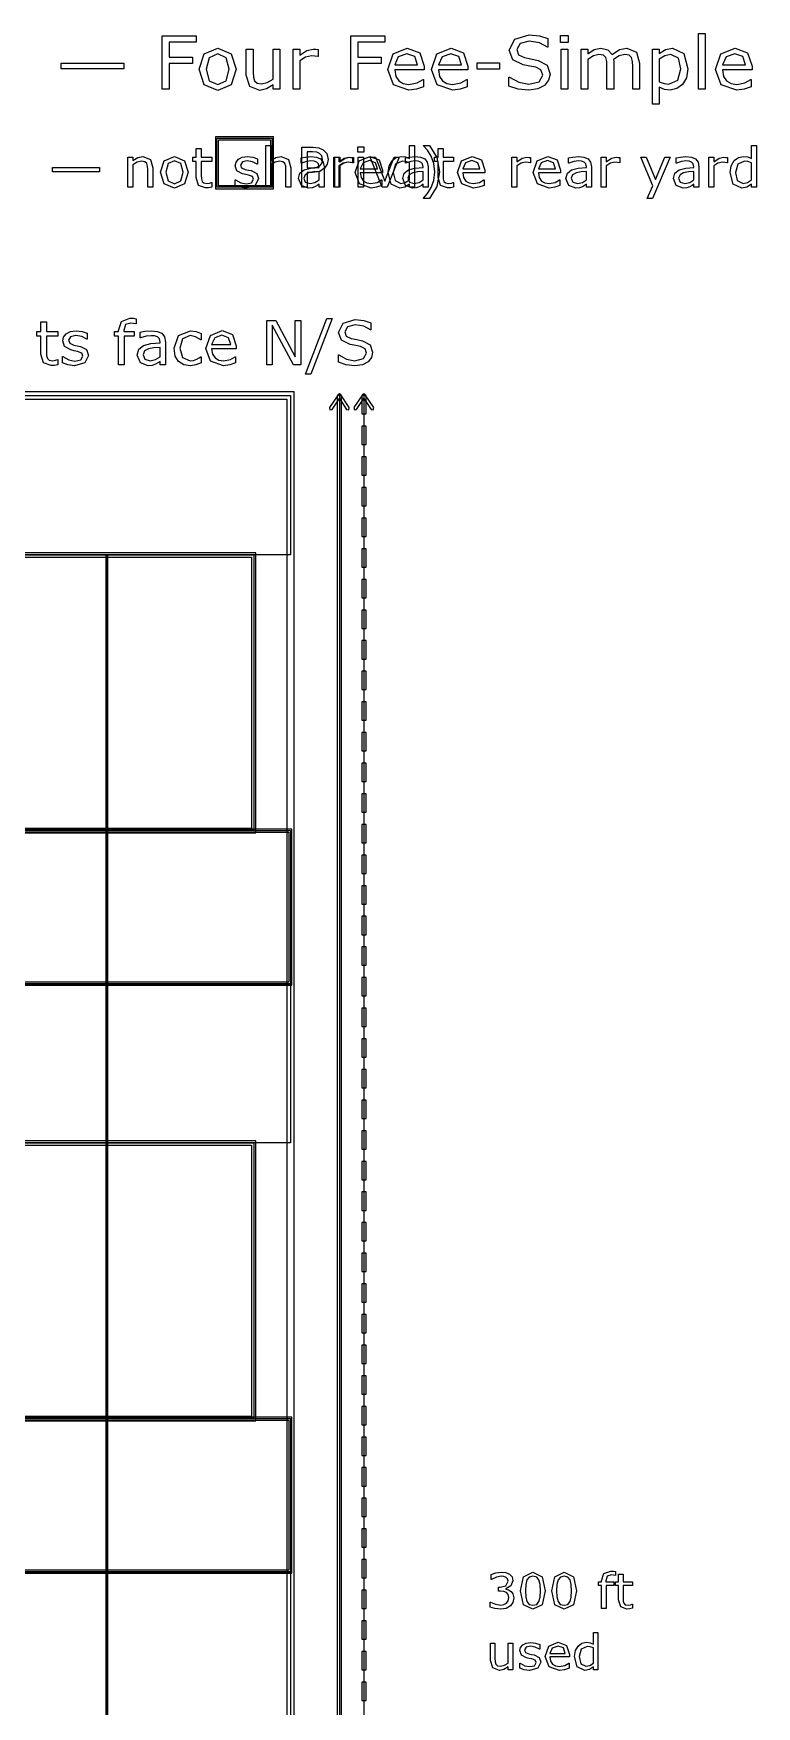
# Model space of a CAD drawing. Header units: inches. Extents: x -33163 to 19162, y -8858 to 30669.
# Drawn here: x 14971 to 16076, y 28114 to 30669 of the extents above; entities that cross this region are included whole.
import ezdxf

# ---------------------------------------------------------------- set-up
doc = ezdxf.new("R2010")
doc.units = ezdxf.units.IN
doc.layers.add('Layer 1', color=7, linetype='Continuous')

msp = doc.modelspace()

# ---------------------------------------------------------------- linework, layer by layer
at = {"layer": 'Layer 1', "color": 7}
for points in [[(15219.97349, 30655.85155), (15178.70137, 30655.85155), (15178.70137, 30632.83125), (15214.16366, 30632.83125), (15214.16366, 30623.18466), (15178.70137, 30623.18466), (15178.70137, 30583.88569), (15167.84899, 30583.88569), (15167.84899, 30665.49815), (15219.97349, 30665.49815), (15219.97349, 30655.85155)], [(15508.27553, 30655.85155), (15467.00341, 30655.85155), (15467.00341, 30632.83125), (15502.4656, 30632.83125), (15502.4656, 30623.18466), (15467.00341, 30623.18466), (15467.00341, 30583.88569), (15456.15093, 30583.88569), (15456.15093, 30665.49815), (15508.27553, 30665.49815), (15508.27553, 30655.85155)], [(15760.8412, 30607.18006), (15758.59394, 30597.7527), (15752.40038, 30589.86002), (15742.15087, 30584.37899), (15728.11947, 30582.40581), (15712.22447, 30584.05012), (15697.91896, 30588.92824), (15697.91896, 30602.52118), (15698.68601, 30602.52118), (15712.99142, 30594.5737), (15728.22871, 30591.77837), (15743.90444, 30595.56027), (15749.54993, 30605.64538), (15746.8642, 30613.64766), (15738.80709, 30617.6488), (15729.87299, 30619.45755), (15719.73316, 30621.2663), (15703.61889, 30629.10415), (15698.41194, 30643.62886), (15707.07193, 30660.4008), (15729.05085, 30666.97803), (15744.83621, 30665.33372), (15757.55214, 30661.27778), (15757.55214, 30648.45218), (15756.78508, 30648.45218), (15744.50759, 30654.97458), (15728.99634, 30657.60547), (15714.96489, 30653.988), (15709.70311, 30644.67027), (15712.334, 30636.66796), (15721.59689, 30632.22835), (15731.57239, 30630.36479), (15742.53451, 30628.11757), (15756.23701, 30620.8278), (15760.84109, 30607.18006), (15760.8412, 30607.18006)], [(15788.52035, 30655.35825), (15776.90056, 30655.35825), (15776.90056, 30666.04626), (15788.52035, 30666.04626), (15788.52035, 30655.35825)], [(15997.78588, 30583.88569), (15987.48157, 30583.88569), (15987.48157, 30669.17046), (15997.78588, 30669.17046), (15997.78588, 30583.88569)], [(15280.97738, 30614.4698), (15273.30397, 30590.84659), (15252.75006, 30582.18657), (15232.08665, 30590.84659), (15224.46797, 30614.4698), (15232.08665, 30638.09304), (15252.75006, 30646.80786), (15273.30397, 30638.09304), (15280.97738, 30614.4698), (15280.97738, 30614.4698)], [(15347.68146, 30583.88569), (15337.37715, 30583.88569), (15337.37715, 30590.68216), (15327.40165, 30584.37899), (15316.87808, 30582.18657), (15301.86006, 30588.05126), (15296.48863, 30605.37131), (15296.48863, 30645.10874), (15306.79294, 30645.10874), (15306.79294, 30610.24942), (15307.23165, 30602.24714), (15309.09524, 30596.60168), (15312.93188, 30593.09381), (15319.78325, 30591.9976), (15328.49807, 30594.08039), (15337.37733, 30599.39698), (15337.37733, 30645.10874), (15347.68163, 30645.10874), (15347.68146, 30583.88569)], [(15406.16399, 30633.87263), (15405.61581, 30633.87263), (15401.12136, 30634.63997), (15396.02401, 30634.91404), (15386.81585, 30632.77645), (15378.2655, 30627.35023), (15378.2655, 30583.88569), (15367.96116, 30583.88569), (15367.96116, 30645.10874), (15378.2655, 30645.10874), (15378.2655, 30636.06505), (15389.06314, 30643.02596), (15398.6549, 30645.10874), (15402.54641, 30644.94431), (15406.16388, 30644.45104), (15406.16399, 30633.87263)], [(15568.34754, 30613.42842), (15523.23875, 30613.42842), (15524.93786, 30603.56259), (15529.59668, 30596.71128), (15536.33838, 30592.76494), (15544.9984, 30591.4495), (15557.54989, 30593.91596), (15566.59358, 30598.84887), (15567.14176, 30598.84887), (15567.14176, 30587.61279), (15556.50855, 30583.94049), (15545.10804, 30582.46061), (15521.32036, 30590.68216), (15512.76997, 30614.14096), (15520.93665, 30637.9834), (15542.53194, 30646.80786), (15561.6059, 30639.57292), (15568.34754, 30619.01904), (15568.34754, 30613.42842)], [(15558.3173, 30621.3211), (15554.20646, 30633.87263), (15541.9838, 30638.31228), (15528.7745, 30633.43416), (15523.23875, 30621.3211), (15558.3173, 30621.3211)], [(15635.21605, 30613.42842), (15590.10719, 30613.42842), (15591.80631, 30603.56259), (15596.46519, 30596.71128), (15603.20682, 30592.76494), (15611.86692, 30591.4495), (15624.41841, 30593.91596), (15633.46213, 30598.84887), (15634.01031, 30598.84887), (15634.01031, 30587.61279), (15623.3771, 30583.94049), (15611.97655, 30582.46061), (15588.18898, 30590.68216), (15579.63852, 30614.14096), (15587.80527, 30637.9834), (15609.40049, 30646.80786), (15628.47452, 30639.57292), (15635.21616, 30619.01904), (15635.21605, 30613.42842)], [(15625.18575, 30621.3211), (15621.07501, 30633.87263), (15608.85232, 30638.31228), (15595.64305, 30633.43416), (15590.10719, 30621.3211), (15625.18575, 30621.3211)], [(15787.86264, 30583.88569), (15777.55834, 30583.88569), (15777.55834, 30645.10874), (15787.86264, 30645.10874), (15787.86264, 30583.88569)], [(15897.59279, 30583.88569), (15887.28838, 30583.88569), (15887.28838, 30618.74501), (15886.90485, 30626.36365), (15885.42501, 30632.22835), (15881.80754, 30635.79102), (15875.011, 30636.99683), (15866.35098, 30634.80441), (15857.69099, 30629.32338), (15857.96506, 30626.36365), (15858.07448, 30623.07502), (15858.07448, 30583.88569), (15847.77018, 30583.88569), (15847.77018, 30618.74501), (15847.38665, 30626.41845), (15845.9068, 30632.28315), (15842.28933, 30635.79102), (15835.49287, 30636.99683), (15826.99724, 30634.91404), (15818.55649, 30629.59745), (15818.55649, 30583.88569), (15808.25219, 30583.88569), (15808.25219, 30645.10874), (15818.55649, 30645.10874), (15818.55649, 30638.31228), (15828.14826, 30644.56064), (15838.39776, 30646.80786), (15848.97613, 30644.17697), (15855.4986, 30636.88719), (15866.89915, 30644.45104), (15877.91596, 30646.80786), (15892.76955, 30640.6691), (15897.5929, 30623.62313), (15897.59279, 30583.88569)], [(15971.31261, 30615.23714), (15969.17495, 30601.5894), (15963.14583, 30591.17546), (15954.59547, 30584.87226), (15944.23634, 30582.67988), (15935.57624, 30583.72125), (15927.73836, 30586.95505), (15927.73836, 30561.30386), (15917.43406, 30561.30386), (15917.43406, 30645.10874), (15927.73836, 30645.10874), (15927.73836, 30638.69595), (15936.94656, 30644.45104), (15947.90857, 30646.80786), (15965.11905, 30638.42191), (15971.31261, 30615.23714), (15971.31261, 30615.23714)], [(15960.6794, 30614.96307), (15956.89746, 30631.51577), (15945.27768, 30636.99679), (15936.34365, 30635.07844), (15927.73836, 30630.03589), (15927.73836, 30595.341), (15935.24744, 30592.65531), (15942.42758, 30591.94277), (15955.85605, 30597.75266), (15960.6794, 30614.9631), (15960.6794, 30614.96307)], [(16069.42294, 30613.42842), (16024.31408, 30613.42842), (16026.01316, 30603.56259), (16030.67208, 30596.71128), (16037.41371, 30592.76494), (16046.07374, 30591.4495), (16058.6253, 30593.91596), (16067.66903, 30598.84887), (16068.21717, 30598.84887), (16068.21717, 30587.61279), (16057.58399, 30583.94049), (16046.18344, 30582.46061), (16022.3958, 30590.68216), (16013.84541, 30614.14096), (16022.01216, 30637.9834), (16043.60738, 30646.80786), (16062.68131, 30639.57292), (16069.42305, 30619.01904), (16069.42294, 30613.42842)], [(16059.39264, 30621.3211), (16055.2819, 30633.87263), (16043.05921, 30638.31228), (16029.84994, 30633.43416), (16024.31408, 30621.3211), (16059.39264, 30621.3211)], [(15109.03759, 30615.23714), (15013.55812, 30615.23714), (15013.55812, 30624.0068), (15109.03759, 30624.0068), (15109.03759, 30615.23714)], [(15683.28464, 30614.63423), (15649.08306, 30614.63423), (15649.08306, 30624.5549), (15683.28464, 30624.5549), (15683.28464, 30614.63423)], [(15249.29702, 30511.38999), (15249.29702, 30431.87856), (15338.16274, 30431.87856), (15338.16274, 30511.38999), (15249.29702, 30511.38999)], [(15251.6356, 30509.05141), (15335.82416, 30509.05141), (15335.82416, 30434.21714), (15251.6356, 30434.21714), (15251.6356, 30509.05141)], [(15253.97418, 30506.71283), (15333.48558, 30506.71283), (15333.48558, 30436.55572), (15253.97418, 30436.55572), (15253.97418, 30506.71283)], [(15153.73535, 30434.21714), (15146.0071, 30434.21714), (15146.0071, 30460.36164), (15145.63761, 30466.28113), (15144.28108, 30470.63854), (15141.32128, 30473.18724), (15136.30616, 30474.05053), (15129.68781, 30472.48845), (15123.06946, 30468.50099), (15123.06946, 30434.21714), (15115.34125, 30434.21714), (15115.34125, 30480.13442), (15123.06946, 30480.13442), (15123.06946, 30475.03707), (15130.55104, 30479.72335), (15138.48487, 30481.40879), (15149.83058, 30476.92803), (15153.73581, 30464.02023), (15153.73535, 30434.21714)], [(15207.75083, 30457.15524), (15201.99577, 30439.43781), (15186.5804, 30432.94281), (15171.08276, 30439.43781), (15165.36882, 30457.15524), (15171.08276, 30474.87264), (15186.5804, 30481.40879), (15201.99577, 30474.87264), (15207.75083, 30457.15524), (15207.75083, 30457.15524)], [(15243.55565, 30434.62821), (15238.78713, 30433.68275), (15234.2242, 30433.31276), (15223.53616, 30437.09467), (15219.8776, 30449.22144), (15219.8776, 30473.63943), (15214.6569, 30473.63943), (15214.6569, 30480.13442), (15219.8776, 30480.13442), (15219.8776, 30493.33001), (15227.60585, 30493.33001), (15227.60585, 30480.13442), (15243.55565, 30480.13442), (15243.55565, 30473.63943), (15227.60585, 30473.63943), (15227.60585, 30452.7156), (15227.7705, 30447.04274), (15228.92154, 30443.26083), (15231.38797, 30440.83549), (15236.23865, 30440.09559), (15240.18502, 30440.62997), (15243.14482, 30441.57547), (15243.55547, 30441.57547), (15243.55565, 30434.62821)], [(15315.28859, 30447.45381), (15310.06789, 30437.13579), (15295.88576, 30433.10725), (15286.51324, 30434.29934), (15279.40154, 30436.97135), (15279.40154, 30445.64509), (15279.81314, 30445.64509), (15287.95239, 30441.24656), (15296.54393, 30439.64336), (15304.51884, 30441.28764), (15307.39641, 30446.46723), (15305.83433, 30450.57801), (15299.83253, 30452.96223), (15295.51627, 30453.82556), (15290.70667, 30454.89437), (15282.11513, 30459.58065), (15279.60752, 30467.22666), (15280.75857, 30472.57069), (15284.33499, 30477.05141), (15290.17225, 30480.09338), (15298.14716, 30481.24439), (15306.45088, 30480.2167), (15313.48034, 30477.79135), (15313.48034, 30469.52869), (15313.06969, 30469.52869), (15305.87587, 30473.18727), (15297.57205, 30474.70827), (15290.41941, 30473.06396), (15287.50066, 30468.25436), (15289.26837, 30463.97915), (15294.85902, 30461.63601), (15299.62747, 30460.64943), (15304.06712, 30459.74505), (15312.3709, 30455.51096), (15315.28955, 30447.45388), (15315.28859, 30447.45381)], [(15364.74115, 30434.21714), (15357.01294, 30434.21714), (15357.01294, 30460.36164), (15356.64344, 30466.28113), (15355.28688, 30470.63854), (15352.32708, 30473.18724), (15347.31196, 30474.05053), (15340.69361, 30472.48845), (15334.0753, 30468.50099), (15334.0753, 30434.21714), (15326.34705, 30434.21714), (15326.34705, 30498.18073), (15334.0753, 30498.18073), (15334.0753, 30475.03707), (15341.55684, 30479.72335), (15349.49067, 30481.40879), (15360.83638, 30476.92803), (15364.74161, 30464.02023), (15364.74115, 30434.21714)], [(15415.3036, 30434.21714), (15407.61643, 30434.21714), (15407.61643, 30439.10894), (15404.82117, 30437.13579), (15401.45027, 30435.1626), (15397.01073, 30433.60052), (15391.13228, 30432.94281), (15380.60874, 30437.05359), (15376.29238, 30447.53604), (15378.51224, 30455.96311), (15384.92497, 30461.0605), (15394.99635, 30463.56804), (15407.61643, 30464.55465), (15407.61643, 30465.74675), (15406.67097, 30470.10419), (15404.04008, 30472.81728), (15400.09381, 30474.09161), (15395.28421, 30474.42052), (15388.50139, 30473.59838), (15380.77318, 30471.29632), (15380.36253, 30471.29632), (15380.36253, 30479.14792), (15386.89865, 30480.50445), (15395.32572, 30481.24439), (15403.75282, 30480.42225), (15410.00119, 30477.70912), (15413.94749, 30472.81732), (15415.30405, 30465.37683), (15415.3036, 30434.21714)], [(15421.50172, 30476.92803), (15420.06295, 30469.36422), (15416.11665, 30463.36249), (15408.635, 30458.59401), (15397.74148, 30457.03192), (15389.60213, 30457.03192), (15389.60213, 30434.21714), (15381.46288, 30434.21714), (15381.46288, 30495.42648), (15398.07038, 30495.42648), (15407.40183, 30494.48102), (15414.18454, 30491.60349), (15419.56968, 30485.7662), (15421.50172, 30476.92803), (15421.50172, 30476.92803)], [(15413.03357, 30476.72251), (15411.9236, 30482.23097), (15408.55277, 30486.05399), (15404.03092, 30487.86271), (15397.65924, 30488.43818), (15389.60213, 30488.43818), (15389.60213, 30463.97911), (15396.46715, 30463.97911), (15404.48311, 30464.8424), (15409.4983, 30467.67885), (15412.21143, 30471.83071), (15413.03367, 30476.72254), (15413.03357, 30476.72251)], [(15458.83666, 30471.70736), (15458.42597, 30471.70736), (15455.05507, 30472.28283), (15451.23208, 30472.48834), (15444.32601, 30470.88514), (15437.91318, 30466.81549), (15437.91318, 30434.21714), (15430.18493, 30434.21714), (15430.18493, 30480.13442), (15437.91318, 30480.13442), (15437.91318, 30473.35167), (15446.01145, 30478.57234), (15453.20527, 30480.13442), (15456.12392, 30480.01114), (15458.83701, 30479.64119), (15458.83666, 30471.70736)], [(15460.26626, 30471.70739), (15459.85562, 30471.70739), (15456.48478, 30472.28286), (15452.66169, 30472.48838), (15445.75562, 30470.88518), (15439.34289, 30466.81552), (15439.34289, 30434.21714), (15431.61454, 30434.21714), (15431.61454, 30480.13442), (15439.34289, 30480.13442), (15439.34289, 30473.35167), (15447.44106, 30478.57234), (15454.63488, 30480.13442), (15457.55352, 30480.01114), (15460.26662, 30479.64119), (15460.26626, 30471.70739)], [(15504.54842, 30456.37418), (15470.71676, 30456.37418), (15471.99109, 30448.97481), (15475.48531, 30443.83634), (15480.54147, 30440.87657), (15487.03654, 30439.89), (15496.45022, 30441.73983), (15503.2329, 30445.43954), (15503.64359, 30445.43954), (15503.64359, 30437.01247), (15495.66867, 30434.25826), (15487.11828, 30433.14833), (15469.27754, 30439.31449), (15462.8647, 30456.90857), (15468.98978, 30474.79044), (15485.18625, 30481.40879), (15499.49166, 30475.98257), (15504.54793, 30460.56719), (15504.54842, 30456.37418)], [(15475.84611, 30487.82159), (15467.13129, 30487.82159), (15467.13129, 30495.83759), (15475.84611, 30495.83759), (15475.84611, 30487.82159)], [(15475.35284, 30434.21714), (15467.62452, 30434.21714), (15467.62452, 30480.13442), (15475.35284, 30480.13442), (15475.35284, 30434.21714)], [(15530.35493, 30480.13442), (15511.7742, 30434.21714), (15504.00484, 30434.21714), (15485.5475, 30480.13442), (15493.93346, 30480.13442), (15508.15673, 30443.5897), (15522.25673, 30480.13442), (15530.35493, 30480.13442)], [(15553.50771, 30434.21714), (15545.77939, 30434.21714), (15545.77939, 30439.02674), (15538.83224, 30434.54601), (15530.98064, 30432.94281), (15517.90837, 30439.27337), (15513.09877, 30456.82637), (15514.74309, 30467.22663), (15519.26494, 30474.99599), (15525.76001, 30479.76447), (15533.48822, 30481.40879), (15539.90105, 30480.62769), (15545.77939, 30478.28455), (15545.77939, 30498.18069), (15553.50771, 30498.18069), (15553.50771, 30434.21714)], [(15574.50451, 30434.21714), (15566.81745, 30434.21714), (15566.81745, 30439.10894), (15564.02212, 30437.13579), (15560.65129, 30435.1626), (15556.21164, 30433.60052), (15550.33323, 30432.94281), (15539.80966, 30437.05359), (15535.49333, 30447.53604), (15537.71319, 30455.96311), (15544.12602, 30461.0605), (15554.19741, 30463.56804), (15566.81745, 30464.55465), (15566.81745, 30465.74675), (15565.87192, 30470.10419), (15563.24103, 30472.81728), (15559.29472, 30474.09161), (15554.48512, 30474.42052), (15547.70234, 30473.59838), (15539.97413, 30471.29632), (15539.56253, 30471.29632), (15539.56253, 30479.14792), (15546.09864, 30480.50445), (15554.52575, 30481.24439), (15562.95282, 30480.42225), (15569.20121, 30477.70912), (15573.14759, 30472.81732), (15574.50405, 30465.37683), (15574.50451, 30434.21714)], [(15591.90226, 30457.73075), (15587.87365, 30435.49147), (15576.56909, 30417.28077), (15567.15541, 30417.28077), (15567.15541, 30417.69187), (15573.48601, 30424.6391), (15579.11778, 30433.76499), (15583.14629, 30444.86407), (15584.66729, 30457.73078), (15583.14629, 30470.55638), (15579.11778, 30481.69658), (15573.48601, 30490.82247), (15567.15541, 30497.76969), (15567.15541, 30498.1808), (15576.56909, 30498.1808), (15587.87365, 30479.9701), (15591.90226, 30457.73082), (15591.90226, 30457.73075)], [(15613.22797, 30434.62821), (15608.45952, 30433.68275), (15603.89653, 30433.31276), (15593.20859, 30437.09467), (15589.54996, 30449.22144), (15589.54996, 30473.63943), (15584.32933, 30473.63943), (15584.32933, 30480.13442), (15589.54996, 30480.13442), (15589.54996, 30493.33001), (15597.27828, 30493.33001), (15597.27828, 30480.13442), (15613.22797, 30480.13442), (15613.22797, 30473.63943), (15597.27828, 30473.63943), (15597.27828, 30452.7156), (15597.44289, 30447.04274), (15598.59394, 30443.26083), (15601.0604, 30440.83549), (15605.91115, 30440.09559), (15609.85745, 30440.62997), (15612.81722, 30441.57547), (15613.2279, 30441.57547), (15613.22797, 30434.62821)], [(15660.99516, 30456.37418), (15627.16353, 30456.37418), (15628.43786, 30448.97481), (15631.93205, 30443.83634), (15636.98825, 30440.87657), (15643.48328, 30439.89), (15652.89696, 30441.73983), (15659.67968, 30445.43954), (15660.09032, 30445.43954), (15660.09032, 30437.01247), (15652.11541, 30434.25826), (15643.56506, 30433.14833), (15625.72427, 30439.31449), (15619.31144, 30456.90857), (15625.43655, 30474.79044), (15641.63292, 30481.40879), (15655.93843, 30475.98257), (15660.9947, 30460.56719), (15660.99516, 30456.37418)], [(15730.96044, 30471.70736), (15730.54979, 30471.70736), (15727.17889, 30472.28283), (15723.35586, 30472.48834), (15716.44979, 30470.88514), (15710.03696, 30466.81549), (15710.03696, 30434.21714), (15702.30875, 30434.21714), (15702.30875, 30480.13442), (15710.03696, 30480.13442), (15710.03696, 30473.35167), (15718.13527, 30478.57234), (15725.32905, 30480.13442), (15728.2477, 30480.01114), (15730.96083, 30479.64119), (15730.96044, 30471.70736)], [(15776.6722, 30456.37418), (15742.84058, 30456.37418), (15744.11491, 30448.97481), (15747.60909, 30443.83634), (15752.66529, 30440.87657), (15759.16033, 30439.89), (15768.57401, 30441.73983), (15775.35672, 30445.43954), (15775.76737, 30445.43954), (15775.76737, 30437.01247), (15767.79245, 30434.25826), (15759.2421, 30433.14833), (15741.40132, 30439.31449), (15734.98848, 30456.90857), (15741.11356, 30474.79044), (15757.31007, 30481.40879), (15771.61548, 30475.98257), (15776.67174, 30460.56719), (15776.6722, 30456.37418)], [(15824.06933, 30434.21714), (15816.38228, 30434.21714), (15816.38228, 30439.10894), (15813.58691, 30437.13579), (15810.21611, 30435.1626), (15805.77647, 30433.60052), (15799.89806, 30432.94281), (15789.37448, 30437.05359), (15785.05812, 30447.53604), (15787.27801, 30455.96311), (15793.69085, 30461.0605), (15803.7622, 30463.56804), (15816.38228, 30464.55465), (15816.38228, 30465.74675), (15815.43675, 30470.10419), (15812.80585, 30472.81728), (15808.85955, 30474.09161), (15804.04995, 30474.42052), (15797.26716, 30473.59838), (15789.53892, 30471.29632), (15789.12827, 30471.29632), (15789.12827, 30479.14792), (15795.66439, 30480.50445), (15804.09149, 30481.24439), (15812.51856, 30480.42225), (15818.76696, 30477.70912), (15822.71323, 30472.81732), (15824.06979, 30465.37683), (15824.06933, 30434.21714)], [(15867.6024, 30471.70736), (15867.19175, 30471.70736), (15863.82091, 30472.28283), (15859.99782, 30472.48834), (15853.09175, 30470.88514), (15846.67902, 30466.81549), (15846.67902, 30434.21714), (15838.95071, 30434.21714), (15838.95071, 30480.13442), (15846.67902, 30480.13442), (15846.67902, 30473.35167), (15854.77722, 30478.57234), (15861.97101, 30480.13442), (15864.88966, 30480.01114), (15867.60278, 30479.64119), (15867.6024, 30471.70736)], [(15944.18603, 30480.13442), (15917.38385, 30417.28077), (15909.12119, 30417.28077), (15917.67157, 30436.43696), (15899.37871, 30480.13442), (15907.76466, 30480.13442), (15921.86455, 30446.09728), (15936.08783, 30480.13442), (15944.18603, 30480.13442)], [(15988.33571, 30434.21714), (15980.64855, 30434.21714), (15980.64855, 30439.10894), (15977.85329, 30437.13579), (15974.48238, 30435.1626), (15970.04274, 30433.60052), (15964.16443, 30432.94281), (15953.64086, 30437.05359), (15949.32449, 30447.53604), (15951.54439, 30455.96311), (15957.95712, 30461.0605), (15968.0285, 30463.56804), (15980.64855, 30464.55465), (15980.64855, 30465.74675), (15979.70312, 30470.10419), (15977.07223, 30472.81728), (15973.12582, 30474.09161), (15968.31622, 30474.42052), (15961.53354, 30473.59838), (15953.80522, 30471.29632), (15953.39458, 30471.29632), (15953.39458, 30479.14792), (15959.93069, 30480.50445), (15968.35776, 30481.24439), (15976.78487, 30480.42225), (15983.03323, 30477.70912), (15986.97953, 30472.81732), (15988.3361, 30465.37683), (15988.33571, 30434.21714)], [(16031.86877, 30471.70736), (16031.45812, 30471.70736), (16028.08729, 30472.28283), (16024.2643, 30472.48834), (16017.35823, 30470.88514), (16010.9454, 30466.81549), (16010.9454, 30434.21714), (16003.21715, 30434.21714), (16003.21715, 30480.13442), (16010.9454, 30480.13442), (16010.9454, 30473.35167), (16019.04367, 30478.57234), (16026.23749, 30480.13442), (16029.15614, 30480.01114), (16031.86923, 30479.64119), (16031.86877, 30471.70736)], [(16076.38844, 30434.21714), (16068.6602, 30434.21714), (16068.6602, 30439.02674), (16061.71298, 30434.54601), (16053.86134, 30432.94281), (16040.78911, 30439.27337), (16035.97951, 30456.82637), (16037.62379, 30467.22663), (16042.14567, 30474.99599), (16048.64071, 30479.76447), (16056.36895, 30481.40879), (16062.78179, 30480.62769), (16068.6602, 30478.28455), (16068.6602, 30498.18069), (16076.38844, 30498.18069), (16076.38844, 30434.21714)], [(15071.84878, 30457.73075), (15000.23922, 30457.73075), (15000.23922, 30464.30798), (15071.84878, 30464.30798), (15071.84878, 30457.73075)], [(15199.77591, 30457.15524), (15196.2818, 30470.39191), (15186.5804, 30474.74932), (15176.79673, 30470.39191), (15173.3437, 30457.15524), (15176.83792, 30444.04189), (15186.5804, 30439.60225), (15196.24064, 30444.00077), (15199.77591, 30457.15524), (15199.77591, 30457.15524)], [(15407.61643, 30445.52174), (15407.61643, 30458.30625), (15399.27156, 30457.68963), (15391.70779, 30456.4975), (15386.32268, 30453.53774), (15384.2673, 30448.07043), (15386.65152, 30442.10979), (15393.92765, 30440.13663), (15401.36814, 30441.69872), (15407.61643, 30445.52174), (15407.61643, 30445.52174)], [(15497.02569, 30462.29371), (15493.94261, 30471.70736), (15484.7756, 30475.03707), (15474.86869, 30471.37849), (15470.71676, 30462.29371), (15497.02569, 30462.29371)], [(15545.77939, 30445.52174), (15545.77939, 30471.87179), (15540.1888, 30473.80386), (15534.80363, 30474.33825), (15524.69119, 30469.8164), (15521.07369, 30456.99081), (15523.86902, 30444.53516), (15532.83055, 30440.3011), (15539.48994, 30441.73987), (15545.77939, 30445.52177), (15545.77939, 30445.52174)], [(15566.81745, 30445.52174), (15566.81745, 30458.30625), (15558.47258, 30457.68963), (15550.9087, 30456.4975), (15545.52363, 30453.53774), (15543.46821, 30448.07043), (15545.85254, 30442.10979), (15553.12856, 30440.13663), (15560.56905, 30441.69872), (15566.81745, 30445.52174), (15566.81745, 30445.52174)], [(15653.47247, 30462.29371), (15650.38939, 30471.70736), (15641.22238, 30475.03707), (15631.31543, 30471.37849), (15627.16353, 30462.29371), (15653.47247, 30462.29371)], [(15769.14948, 30462.29371), (15766.06643, 30471.70736), (15756.89939, 30475.03707), (15746.99247, 30471.37849), (15742.84058, 30462.29371), (15769.14948, 30462.29371)], [(15816.38228, 30445.52174), (15816.38228, 30458.30625), (15808.03741, 30457.68963), (15800.47353, 30456.4975), (15795.08846, 30453.53774), (15793.03304, 30448.07043), (15795.41736, 30442.10979), (15802.69339, 30440.13663), (15810.13388, 30441.69872), (15816.38228, 30445.52174), (15816.38228, 30445.52174)], [(15980.64855, 30445.52174), (15980.64855, 30458.30625), (15972.30368, 30457.68963), (15964.7399, 30456.4975), (15959.35483, 30453.53774), (15957.29941, 30448.07043), (15959.68363, 30442.10979), (15966.95969, 30440.13663), (15974.40018, 30441.69872), (15980.64855, 30445.52174), (15980.64855, 30445.52174)], [(16068.6602, 30445.52174), (16068.6602, 30471.87179), (16063.0695, 30473.80386), (16057.68444, 30474.33825), (16047.5719, 30469.8164), (16043.95443, 30456.99081), (16046.74976, 30444.53516), (16055.71125, 30440.3011), (16062.37065, 30441.73987), (16068.6602, 30445.52177), (16068.6602, 30445.52174)], [(15008.59773, 30163.39968), (15003.29946, 30162.34915), (14998.22954, 30161.93801), (14986.3539, 30166.14014), (14982.2888, 30179.61432), (14982.2888, 30206.7454), (14976.48813, 30206.7454), (14976.48813, 30213.9621), (14982.2888, 30213.9621), (14982.2888, 30228.62385), (14990.87578, 30228.62385), (14990.87578, 30213.9621), (15008.59773, 30213.9621), (15008.59773, 30206.7454), (14990.87578, 30206.7454), (14990.87578, 30183.49671), (14991.05817, 30177.19354), (14992.3371, 30172.99141), (14995.07763, 30170.2966), (15000.46726, 30169.47442), (15004.8521, 30170.06824), (15008.14077, 30171.11877), (15008.59727, 30171.11877), (15008.59773, 30163.39968)], [(15128.03848, 30225.70067), (15127.58197, 30225.70067), (15123.88227, 30226.52281), (15119.86292, 30226.97956), (15111.82405, 30224.51311), (15109.35759, 30215.69781), (15109.35759, 30213.96213), (15124.84144, 30213.96213), (15124.84144, 30206.74547), (15109.63166, 30206.74547), (15109.63166, 30162.9429), (15101.04472, 30162.9429), (15101.04472, 30206.74543), (15095.24395, 30206.74543), (15095.24395, 30213.96213), (15101.04472, 30213.96213), (15101.04472, 30215.65209), (15105.5666, 30229.58302), (15118.62964, 30234.4703), (15123.79098, 30234.19619), (15128.03876, 30233.55676), (15128.03848, 30225.70067)], [(15379.57189, 30162.9429), (15368.38146, 30162.9429), (15336.13471, 30223.78229), (15336.13471, 30162.9429), (15327.68481, 30162.9429), (15327.68481, 30230.9533), (15341.70716, 30230.9533), (15371.12199, 30175.41223), (15371.12199, 30230.9533), (15379.57189, 30230.9533), (15379.57189, 30162.9429)], [(15427.80492, 30234.01355), (15395.05575, 30149.05765), (15387.15391, 30149.05765), (15419.76604, 30234.01355), (15427.80492, 30234.01355)], [(15489.5578, 30182.35485), (15487.68506, 30174.49873), (15482.52385, 30167.92149), (15473.98255, 30163.35397), (15462.28969, 30161.70965), (15449.04394, 30163.07993), (15437.12265, 30167.14503), (15437.12265, 30178.47247), (15437.76246, 30178.47247), (15449.68365, 30171.84956), (15462.38144, 30169.52013), (15475.44451, 30172.67173), (15480.14907, 30181.07596), (15477.91097, 30187.74455), (15471.19674, 30191.07883), (15463.75165, 30192.58611), (15455.30174, 30194.09339), (15441.8732, 30200.62495), (15437.53414, 30212.72888), (15444.75077, 30226.70549), (15463.06654, 30232.18652), (15476.22101, 30230.81627), (15486.81766, 30227.43631), (15486.81766, 30216.7483), (15486.17781, 30216.7483), (15475.94655, 30222.18365), (15463.02055, 30224.37607), (15451.32768, 30221.36151), (15446.94287, 30213.5967), (15449.13522, 30206.92811), (15456.85438, 30203.22844), (15465.16725, 30201.67548), (15474.30227, 30199.80281), (15485.72103, 30193.728), (15489.5578, 30182.35485), (15489.5578, 30182.35485)], [(15055.4149, 30177.65033), (15049.61413, 30166.18586), (15033.85617, 30161.70969), (15023.44223, 30163.03426), (15015.54039, 30166.00314), (15015.54039, 30175.64062), (15015.9969, 30175.64062), (15025.04059, 30170.75338), (15034.58664, 30168.97203), (15043.44769, 30170.79906), (15046.64496, 30176.55412), (15044.90929, 30181.12164), (15038.2407, 30183.77081), (15033.44478, 30184.72999), (15028.10087, 30185.91756), (15018.55471, 30191.12451), (15015.76854, 30199.6201), (15017.04736, 30205.5579), (15021.02117, 30210.5365), (15027.50705, 30213.91645), (15036.36799, 30215.19538), (15045.5944, 30214.05349), (15053.40484, 30211.35864), (15053.40484, 30202.17795), (15052.94837, 30202.17795), (15044.95511, 30206.24301), (15035.72881, 30207.933), (15027.78133, 30206.10601), (15024.53837, 30200.76199), (15026.5024, 30196.01178), (15032.71421, 30193.40829), (15038.01255, 30192.31208), (15042.94544, 30191.30722), (15052.17188, 30186.6027), (15055.4148, 30177.65033), (15055.4149, 30177.65033)], [(15173.11994, 30162.9429), (15164.57864, 30162.9429), (15164.57864, 30168.37824), (15161.47275, 30166.18586), (15157.72737, 30163.99343), (15152.79441, 30162.25776), (15146.26286, 30161.52694), (15134.57, 30166.09443), (15129.77415, 30177.74161), (15132.24061, 30187.10505), (15139.36595, 30192.76876), (15150.55638, 30195.55496), (15164.57864, 30196.65117), (15164.57864, 30197.97574), (15163.52807, 30202.8173), (15160.60486, 30205.83187), (15156.22001, 30207.24783), (15150.87613, 30207.61318), (15143.33965, 30206.69965), (15134.75271, 30204.14184), (15134.29621, 30204.14184), (15134.29621, 30212.86581), (15141.55858, 30214.3731), (15150.92206, 30215.19524), (15160.28539, 30214.2817), (15167.22806, 30211.26714), (15171.61287, 30205.8318), (15173.12022, 30197.56457), (15173.11994, 30162.9429)], [(15227.38209, 30166.14018), (15219.20618, 30162.9429), (15211.03034, 30161.80101), (15200.89047, 30163.39965), (15192.98864, 30168.33256), (15187.82733, 30176.64547), (15186.00033, 30188.38402), (15192.8516, 30208.02432), (15211.03034, 30215.14966), (15219.61729, 30213.91645), (15227.38209, 30210.90189), (15227.38209, 30201.35577), (15226.92559, 30201.35577), (15218.79543, 30206.06029), (15210.66523, 30207.70461), (15199.10944, 30202.77169), (15194.90731, 30188.38402), (15199.01805, 30174.17901), (15210.66523, 30169.24606), (15215.96351, 30169.93117), (15220.8051, 30171.71252), (15224.32213, 30173.72223), (15226.92559, 30175.5949), (15227.38209, 30175.5949), (15227.38209, 30166.14018)], [(15281.09606, 30187.56184), (15243.50541, 30187.56184), (15244.92137, 30179.34029), (15248.80379, 30173.63091), (15254.42177, 30170.34227), (15261.6385, 30169.24606), (15272.09809, 30171.30145), (15279.63446, 30175.41223), (15280.09096, 30175.41223), (15280.09096, 30166.04882), (15271.23002, 30162.98858), (15261.72954, 30161.75533), (15241.90648, 30168.60664), (15234.78114, 30188.15562), (15241.58677, 30208.02432), (15259.5828, 30215.37806), (15275.47779, 30209.34893), (15281.09578, 30192.22072), (15281.09606, 30187.56184)], [(15272.73755, 30194.13907), (15269.31191, 30204.59869), (15259.12633, 30208.2984), (15248.11857, 30204.2333), (15243.50541, 30194.13907), (15272.73755, 30194.13907)], [(15164.57864, 30175.50358), (15164.57864, 30189.70858), (15155.30659, 30189.02348), (15146.90232, 30187.69887), (15140.91884, 30184.41028), (15138.63509, 30178.33547), (15141.28423, 30171.71256), (15149.36878, 30169.52013), (15157.63597, 30171.25581), (15164.57864, 30175.50358), (15164.57864, 30175.50358)], [(13268.52736, 30116.17148), (15363.88701, 30116.17148), (15363.88701, 29872.96009), (13268.52736, 29872.96009), (13268.52736, 30116.17148)], [(15436.67502, 30117.54173), (15423.57539, 30097.88314), (15424.26947, 30094.4849), (15427.66771, 30095.16092), (15438.72128, 30111.73187), (15449.77469, 30095.16089), (15453.17292, 30094.48483), (15453.86701, 30097.88307), (15440.76734, 30117.54169), (15438.72111, 30118.63967), (15436.67484, 30117.54169), (15436.67502, 30117.54173)], [(15438.72128, 30116.17148), (15438.72128, 25897.38932)], [(15474.09215, 30117.54173), (15460.99252, 30097.88314), (15461.68661, 30094.4849), (15465.08484, 30095.16092), (15476.13842, 30111.73187), (15487.19182, 30095.16089), (15490.59006, 30094.48483), (15491.28414, 30097.88307), (15478.18447, 30117.54169), (15476.13824, 30118.63967), (15474.09198, 30117.54169), (15474.09215, 30117.54173)], [(15472.86806, 30116.17148), (15472.86806, 30088.10863), (15479.40878, 30088.10863), (15479.40878, 30116.17148), (15472.86806, 30116.17148)], [(15476.13842, 30116.17148), (15476.13842, 26524.12636)], [(15472.86806, 30069.40006), (15472.86806, 30041.33721), (15479.40878, 30041.33721), (15479.40878, 30069.40006), (15472.86806, 30069.40006)], [(15472.86806, 30022.62864), (15472.86806, 29994.56578), (15479.40878, 29994.56578), (15479.40878, 30022.62864), (15472.86806, 30022.62864)], [(15472.86806, 29975.85722), (15472.86806, 29947.79436), (15479.40878, 29947.79436), (15479.40878, 29975.85722), (15472.86806, 29975.85722)], [(15472.86806, 29929.0858), (15472.86806, 29901.02294), (15479.40878, 29901.02294), (15479.40878, 29929.0858), (15472.86806, 29929.0858)], [(15083.25849, 29872.96009), (15083.25849, 26757.98346)], [(15472.86806, 29882.31437), (15472.86806, 29854.25152), (15479.40878, 29854.25152), (15479.40878, 29882.31437), (15472.86806, 29882.31437)], [(15472.86806, 29835.54295), (15472.86806, 29807.4801), (15479.40878, 29807.4801), (15479.40878, 29835.54295), (15472.86806, 29835.54295)], [(15472.86806, 29788.77153), (15472.86806, 29760.70868), (15479.40878, 29760.70868), (15479.40878, 29788.77153), (15472.86806, 29788.77153)], [(15472.86806, 29742.00011), (15472.86806, 29713.93726), (15479.40878, 29713.93726), (15479.40878, 29742.00011), (15472.86806, 29742.00011)], [(15472.86806, 29695.22869), (15472.86806, 29667.16584), (15479.40878, 29667.16584), (15479.40878, 29695.22869), (15472.86806, 29695.22869)], [(15472.86806, 29648.45727), (15472.86806, 29620.39442), (15479.40878, 29620.39442), (15479.40878, 29648.45727), (15472.86806, 29648.45727)], [(15472.86806, 29601.68585), (15472.86806, 29573.623), (15479.40878, 29573.623), (15479.40878, 29601.68585), (15472.86806, 29601.68585)], [(15472.86806, 29554.91443), (15472.86806, 29526.85158), (15479.40878, 29526.85158), (15479.40878, 29554.91443), (15472.86806, 29554.91443)], [(15472.86806, 29508.14301), (15472.86806, 29480.08015), (15479.40878, 29480.08015), (15479.40878, 29508.14301), (15472.86806, 29508.14301)], [(15472.86806, 29461.37159), (15472.86806, 29433.30873), (15479.40878, 29433.30873), (15479.40878, 29461.37159), (15472.86806, 29461.37159)], [(13266.18878, 29454.35588), (13266.18878, 29215.82162), (15366.22559, 29215.82162), (15366.22559, 29454.35588), (13266.18878, 29454.35588)], [(15472.86806, 29414.60017), (15472.86806, 29386.53731), (15479.40878, 29386.53731), (15479.40878, 29414.60017), (15472.86806, 29414.60017)], [(15472.86806, 29367.82874), (15472.86806, 29339.76589), (15479.40878, 29339.76589), (15479.40878, 29367.82874), (15472.86806, 29367.82874)], [(15472.86806, 29321.05732), (15472.86806, 29292.99447), (15479.40878, 29292.99447), (15479.40878, 29321.05732), (15472.86806, 29321.05732)], [(15472.86806, 29274.2859), (15472.86806, 29246.22305), (15479.40878, 29246.22305), (15479.40878, 29274.2859), (15472.86806, 29274.2859)], [(15472.86806, 29227.51448), (15472.86806, 29199.45163), (15479.40878, 29199.45163), (15479.40878, 29227.51448), (15472.86806, 29227.51448)], [(13268.52736, 29218.1602), (15363.88701, 29218.1602), (15363.88701, 28974.94881), (13268.52736, 28974.94881), (13268.52736, 29218.1602)], [(15472.86806, 29180.74306), (15472.86806, 29152.68021), (15479.40878, 29152.68021), (15479.40878, 29180.74306), (15472.86806, 29180.74306)], [(15472.86806, 29133.97164), (15472.86806, 29105.90879), (15479.40878, 29105.90879), (15479.40878, 29133.97164), (15472.86806, 29133.97164)], [(15472.86806, 29087.20022), (15472.86806, 29059.13737), (15479.40878, 29059.13737), (15479.40878, 29087.20022), (15472.86806, 29087.20022)], [(15472.86806, 29040.4288), (15472.86806, 29012.36595), (15479.40878, 29012.36595), (15479.40878, 29040.4288), (15472.86806, 29040.4288)], [(13321.3827, 28978.21917), (13321.3827, 28550.73567), (15311.03166, 28550.73567), (15311.03166, 28978.21917), (13321.3827, 28978.21917)], [(15472.86806, 28993.65738), (15472.86806, 28965.59452), (15479.40878, 28965.59452), (15479.40878, 28993.65738), (15472.86806, 28993.65738)], [(15472.86806, 28946.88596), (15472.86806, 28918.8231), (15479.40878, 28918.8231), (15479.40878, 28946.88596), (15472.86806, 28946.88596)], [(15472.86806, 28900.11454), (15472.86806, 28872.05168), (15479.40878, 28872.05168), (15479.40878, 28900.11454), (15472.86806, 28900.11454)], [(15472.86806, 28853.34311), (15472.86806, 28825.28026), (15479.40878, 28825.28026), (15479.40878, 28853.34311), (15472.86806, 28853.34311)], [(15472.86806, 28806.57169), (15472.86806, 28778.50884), (15479.40878, 28778.50884), (15479.40878, 28806.57169), (15472.86806, 28806.57169)], [(15472.86806, 28759.80027), (15472.86806, 28731.73742), (15479.40878, 28731.73742), (15479.40878, 28759.80027), (15472.86806, 28759.80027)], [(15472.86806, 28713.02885), (15472.86806, 28684.966), (15479.40878, 28684.966), (15479.40878, 28713.02885), (15472.86806, 28713.02885)], [(15472.86806, 28666.25743), (15472.86806, 28638.19458), (15479.40878, 28638.19458), (15479.40878, 28666.25743), (15472.86806, 28666.25743)], [(15472.86806, 28619.48601), (15472.86806, 28591.42316), (15479.40878, 28591.42316), (15479.40878, 28619.48601), (15472.86806, 28619.48601)], [(15472.86806, 28572.71459), (15472.86806, 28544.65174), (15479.40878, 28544.65174), (15479.40878, 28572.71459), (15472.86806, 28572.71459)], [(13266.18878, 28556.3446), (13266.18878, 28317.81034), (15366.22559, 28317.81034), (15366.22559, 28556.3446), (13266.18878, 28556.3446)], [(15472.86806, 28525.94317), (15472.86806, 28497.88032), (15479.40878, 28497.88032), (15479.40878, 28525.94317), (15472.86806, 28525.94317)], [(15472.86806, 28479.17175), (15472.86806, 28451.1089), (15479.40878, 28451.1089), (15479.40878, 28479.17175), (15472.86806, 28479.17175)], [(15472.86806, 28432.40033), (15472.86806, 28404.33747), (15479.40878, 28404.33747), (15479.40878, 28432.40033), (15472.86806, 28432.40033)], [(15472.86806, 28385.62891), (15472.86806, 28357.56605), (15479.40878, 28357.56605), (15479.40878, 28385.62891), (15472.86806, 28385.62891)], [(15472.86806, 28338.85749), (15472.86806, 28310.79463), (15479.40878, 28310.79463), (15479.40878, 28338.85749), (15472.86806, 28338.85749)], [(13268.52736, 28320.14892), (15363.88701, 28320.14892), (15363.88701, 28076.93753), (13268.52736, 28076.93753), (13268.52736, 28320.14892)], [(15701.15283, 28290.22251), (15704.03948, 28286.27621), (15705.17217, 28280.13748), (15703.8202, 28273.30445), (15700.02002, 28267.89644), (15693.55246, 28264.09625), (15685.44054, 28262.89051), (15676.52469, 28263.98662), (15669.32628, 28266.3252), (15669.32628, 28273.96212), (15669.87445, 28273.96212), (15677.18247, 28270.56392), (15685.29431, 28269.21196), (15690.19075, 28269.97898), (15694.39284, 28272.24452), (15696.87765, 28275.78884), (15697.71764, 28280.68527), (15696.76763, 28285.50858), (15694.20981, 28288.54135), (15690.22691, 28290.07611), (15685.1844, 28290.51483), (15681.89573, 28290.51483), (15681.89573, 28296.58051), (15684.45354, 28296.58051), (15693.29624, 28298.8825), (15696.62143, 28305.67904), (15695.7814, 28309.11376), (15693.44282, 28311.56197), (15690.08111, 28312.87746), (15686.02517, 28313.2432), (15678.64407, 28312.00087), (15671.26291, 28308.493), (15670.89713, 28308.493), (15670.89713, 28316.12985), (15677.80323, 28318.46843), (15686.20749, 28319.56464), (15693.2232, 28318.83407), (15698.70426, 28316.49549), (15702.68712, 28312.2568), (15704.03909, 28306.44694), (15700.82357, 28298.51771), (15693.29624, 28294.27909), (15693.29624, 28293.7674), (15697.3157, 28292.52507), (15701.15244, 28290.22297), (15701.15283, 28290.22251)], [(15753.44179, 28291.24568), (15748.83771, 28269.72354), (15734.62359, 28262.89051), (15720.29983, 28269.83307), (15715.80538, 28291.17253), (15720.37287, 28312.58514), (15734.62359, 28319.5277), (15748.91086, 28312.47551), (15753.44179, 28291.24568), (15753.44179, 28291.24568)], [(15743.83175, 28274.65642), (15745.54911, 28281.59908), (15746.02431, 28291.24568), (15745.54911, 28300.89228), (15743.79516, 28307.83483), (15740.28732, 28312.07356), (15734.62359, 28313.49857), (15728.92336, 28312.07356), (15725.37894, 28307.76179), (15723.66158, 28300.7096), (15723.22286, 28291.17253), (15723.62509, 28281.63557), (15725.34245, 28274.76606), (15728.74076, 28270.4177), (15734.62366, 28268.91961), (15740.32399, 28270.34465), (15743.83185, 28274.65642), (15743.83175, 28274.65642)], [(15801.01711, 28291.24568), (15796.41303, 28269.72354), (15782.1989, 28262.89051), (15767.87515, 28269.83307), (15763.3807, 28291.17253), (15767.94823, 28312.58514), (15782.1989, 28319.5277), (15796.48607, 28312.47551), (15801.01711, 28291.24568), (15801.01711, 28291.24568)], [(15791.407, 28274.65642), (15793.12443, 28281.59908), (15793.59963, 28291.24568), (15793.12443, 28300.89228), (15791.37051, 28307.83483), (15787.86264, 28312.07356), (15782.1989, 28313.49857), (15776.49858, 28312.07356), (15772.95426, 28307.76179), (15771.23682, 28300.7096), (15770.79811, 28291.17253), (15771.20034, 28281.63557), (15772.91766, 28274.76606), (15776.3159, 28270.4177), (15782.1989, 28268.91961), (15787.89913, 28270.34465), (15791.407, 28274.65642), (15791.407, 28274.65642)], [(15860.97948, 28314.22942), (15860.6137, 28314.22942), (15857.65401, 28314.88702), (15854.43849, 28315.2528), (15848.00741, 28313.27969), (15846.03422, 28306.22739), (15846.03422, 28304.83887), (15858.42135, 28304.83887), (15858.42135, 28299.06549), (15846.25349, 28299.06549), (15846.25349, 28264.02321), (15839.38388, 28264.02321), (15839.38388, 28299.06521), (15834.74331, 28299.06521), (15834.74331, 28304.83858), (15839.38388, 28304.83858), (15839.38388, 28306.19055), (15843.00138, 28317.33534), (15853.45188, 28321.24513), (15857.58086, 28321.02625), (15860.97909, 28320.51459), (15860.97948, 28314.22942)], [(15886.52108, 28264.3886), (15882.28246, 28263.54857), (15878.22645, 28263.21931), (15868.72604, 28266.58106), (15865.47393, 28277.36036), (15865.47393, 28299.06521), (15860.83336, 28299.06521), (15860.83336, 28304.83858), (15865.47393, 28304.83858), (15865.47393, 28316.568), (15872.34351, 28316.568), (15872.34351, 28304.83858), (15886.52108, 28304.83858), (15886.52108, 28299.06521), (15872.34351, 28299.06521), (15872.34351, 28280.46628), (15872.48946, 28275.42376), (15873.51263, 28272.06208), (15875.70498, 28269.90622), (15880.01675, 28269.24862), (15883.52462, 28269.72382), (15886.15551, 28270.56382), (15886.52125, 28270.56382), (15886.52108, 28264.3886)], [(15472.86806, 28292.08606), (15472.86806, 28264.02321), (15479.40878, 28264.02321), (15479.40878, 28292.08606), (15472.86806, 28292.08606)], [(15472.86806, 28245.31464), (15472.86806, 28217.25179), (15479.40878, 28217.25179), (15479.40878, 28245.31464), (15472.86806, 28245.31464)], [(15703.8202, 28170.48037), (15696.95069, 28170.48037), (15696.95069, 28175.01141), (15690.30035, 28170.80928), (15683.28464, 28169.34767), (15673.27265, 28173.25746), (15669.69174, 28184.80413), (15669.69174, 28211.29574), (15676.56125, 28211.29574), (15676.56125, 28188.05624), (15676.8531, 28182.7213), (15678.09544, 28178.95768), (15680.65329, 28176.61913), (15685.22081, 28175.88856), (15691.03074, 28177.27702), (15696.95023, 28180.82144), (15696.95023, 28211.29592), (15703.81975, 28211.29592), (15703.8202, 28170.48037)], [(15746.49913, 28182.24628), (15741.85856, 28173.07467), (15729.25216, 28169.49376), (15720.92105, 28170.55341), (15714.59961, 28172.92859), (15714.59961, 28180.63855), (15714.96535, 28180.63855), (15722.20033, 28176.72877), (15729.83718, 28175.30372), (15736.92603, 28176.76533), (15739.48378, 28181.3693), (15738.09532, 28185.0234), (15732.76039, 28187.14267), (15728.92372, 28187.90973), (15724.64854, 28188.85975), (15717.01162, 28193.0254), (15714.78267, 28199.82186), (15715.80574, 28204.57207), (15718.98481, 28208.55493), (15724.17344, 28211.25897), (15731.2623, 28212.28203), (15738.64339, 28211.36815), (15744.89179, 28209.21235), (15744.89179, 28201.86774), (15744.52601, 28201.86774), (15738.13142, 28205.11986), (15730.75036, 28206.47182), (15724.39233, 28205.01022), (15721.79802, 28200.73501), (15723.36926, 28196.93486), (15728.3387, 28194.85204), (15732.57732, 28193.97552), (15736.52373, 28193.17198), (15743.90479, 28189.40839), (15746.49913, 28182.24645), (15746.49913, 28182.24628)], [(15790.49353, 28190.17555), (15760.4209, 28190.17555), (15761.55371, 28183.59825), (15764.65963, 28179.03076), (15769.15407, 28176.39986), (15774.92744, 28175.52335), (15783.29515, 28177.16766), (15789.32424, 28180.45633), (15789.68999, 28180.45633), (15789.68999, 28172.9656), (15782.60124, 28170.51742), (15775.00088, 28169.53081), (15759.14247, 28175.01187), (15753.44214, 28190.651), (15758.88664, 28206.546), (15773.28344, 28212.429), (15785.99944, 28207.60565), (15790.49392, 28193.90311), (15790.49353, 28190.17555)], [(15783.80663, 28195.43734), (15781.06621, 28203.80501), (15772.91766, 28206.76481), (15764.11156, 28203.5127), (15760.4209, 28195.43734), (15783.80663, 28195.43734)], [(15834.01284, 28170.48037), (15827.14333, 28170.48037), (15827.14333, 28174.75555), (15820.96801, 28170.77268), (15813.98886, 28169.34767), (15802.36908, 28174.97482), (15798.0939, 28190.5775), (15799.5555, 28199.82215), (15803.57496, 28206.72822), (15809.34822, 28210.96694), (15816.21781, 28212.42855), (15821.91803, 28211.73446), (15827.14333, 28209.65164), (15827.14333, 28227.33711), (15834.01284, 28227.33711), (15834.01284, 28170.48037)], [(15827.14333, 28180.52892), (15827.14333, 28203.9512), (15822.17389, 28205.66856), (15817.3871, 28206.14377), (15808.3982, 28202.12431), (15805.18265, 28190.7238), (15807.66746, 28179.65215), (15815.63318, 28175.88856), (15821.55267, 28177.16738), (15827.14333, 28180.52913), (15827.14333, 28180.52892)], [(15472.86806, 28198.54322), (15472.86806, 28170.48037), (15479.40878, 28170.48037), (15479.40878, 28198.54322), (15472.86806, 28198.54322)], [(15472.86806, 28151.7718), (15472.86806, 28123.70895), (15479.40878, 28123.70895), (15479.40878, 28151.7718), (15472.86806, 28151.7718)]]:
    msp.add_lwpolyline(points, dxfattribs=at)
for points in [[(15270.34417, 30614.4698), (15265.68525, 30632.11871), (15252.75006, 30637.9286), (15239.70522, 30632.11871), (15235.10114, 30614.4698), (15239.76006, 30596.98536), (15252.75006, 30591.06583), (15265.63045, 30596.93052), (15270.34417, 30614.4698), (15270.34417, 30614.4698)], [(13262.91845, 30121.78038), (13262.91845, 25891.78038), (15369.49595, 25891.78038), (15369.49595, 30121.78038), (13262.91845, 30121.78038)], [(13274.13626, 30110.56258), (15358.27807, 30110.56258), (15358.27807, 25902.99825), (13274.13626, 25902.99825), (13274.13626, 30110.56258)], [(15435.45093, 30116.17148), (15435.45093, 25897.38932), (15441.99164, 25897.38932), (15441.99164, 30116.17148), (15435.45093, 30116.17148)], [(13321.3827, 29876.23045), (13321.3827, 29448.74695), (15311.03166, 29448.74695), (15311.03166, 29876.23045), (13321.3827, 29876.23045)], [(13324.65306, 29872.96009), (15307.76131, 29872.96009), (15307.76131, 29452.0173), (13324.65306, 29452.0173), (13324.65306, 29872.96009)], [(13327.92342, 29869.68973), (15304.49095, 29869.68973), (15304.49095, 29455.28766), (13327.92342, 29455.28766), (13327.92342, 29869.68973)], [(15081.85168, 29872.96009), (15081.85168, 26757.98346), (15084.66529, 26757.98346), (15084.66529, 29872.96009), (15081.85168, 29872.96009)], [(13268.52736, 29452.0173), (15363.88701, 29452.0173), (15363.88701, 29218.1602), (13268.52736, 29218.1602), (13268.52736, 29452.0173)], [(13270.86594, 29449.67872), (15361.54843, 29449.67872), (15361.54843, 29220.49878), (13270.86594, 29220.49878), (13270.86594, 29449.67872)], [(13324.65306, 28974.94881), (15307.76131, 28974.94881), (15307.76131, 28554.00602), (13324.65306, 28554.00602), (13324.65306, 28974.94881)], [(13327.92342, 28971.67845), (15304.49095, 28971.67845), (15304.49095, 28557.27638), (13327.92342, 28557.27638), (13327.92342, 28971.67845)], [(13268.52736, 28554.00602), (15363.88701, 28554.00602), (15363.88701, 28320.14892), (13268.52736, 28320.14892), (13268.52736, 28554.00602)], [(13270.86594, 28551.66744), (15361.54843, 28551.66744), (15361.54843, 28322.4875), (13270.86594, 28322.4875), (13270.86594, 28551.66744)]]:
    msp.add_lwpolyline(points, close=True, dxfattribs=at)

doc.saveas('drawing.dxf')
